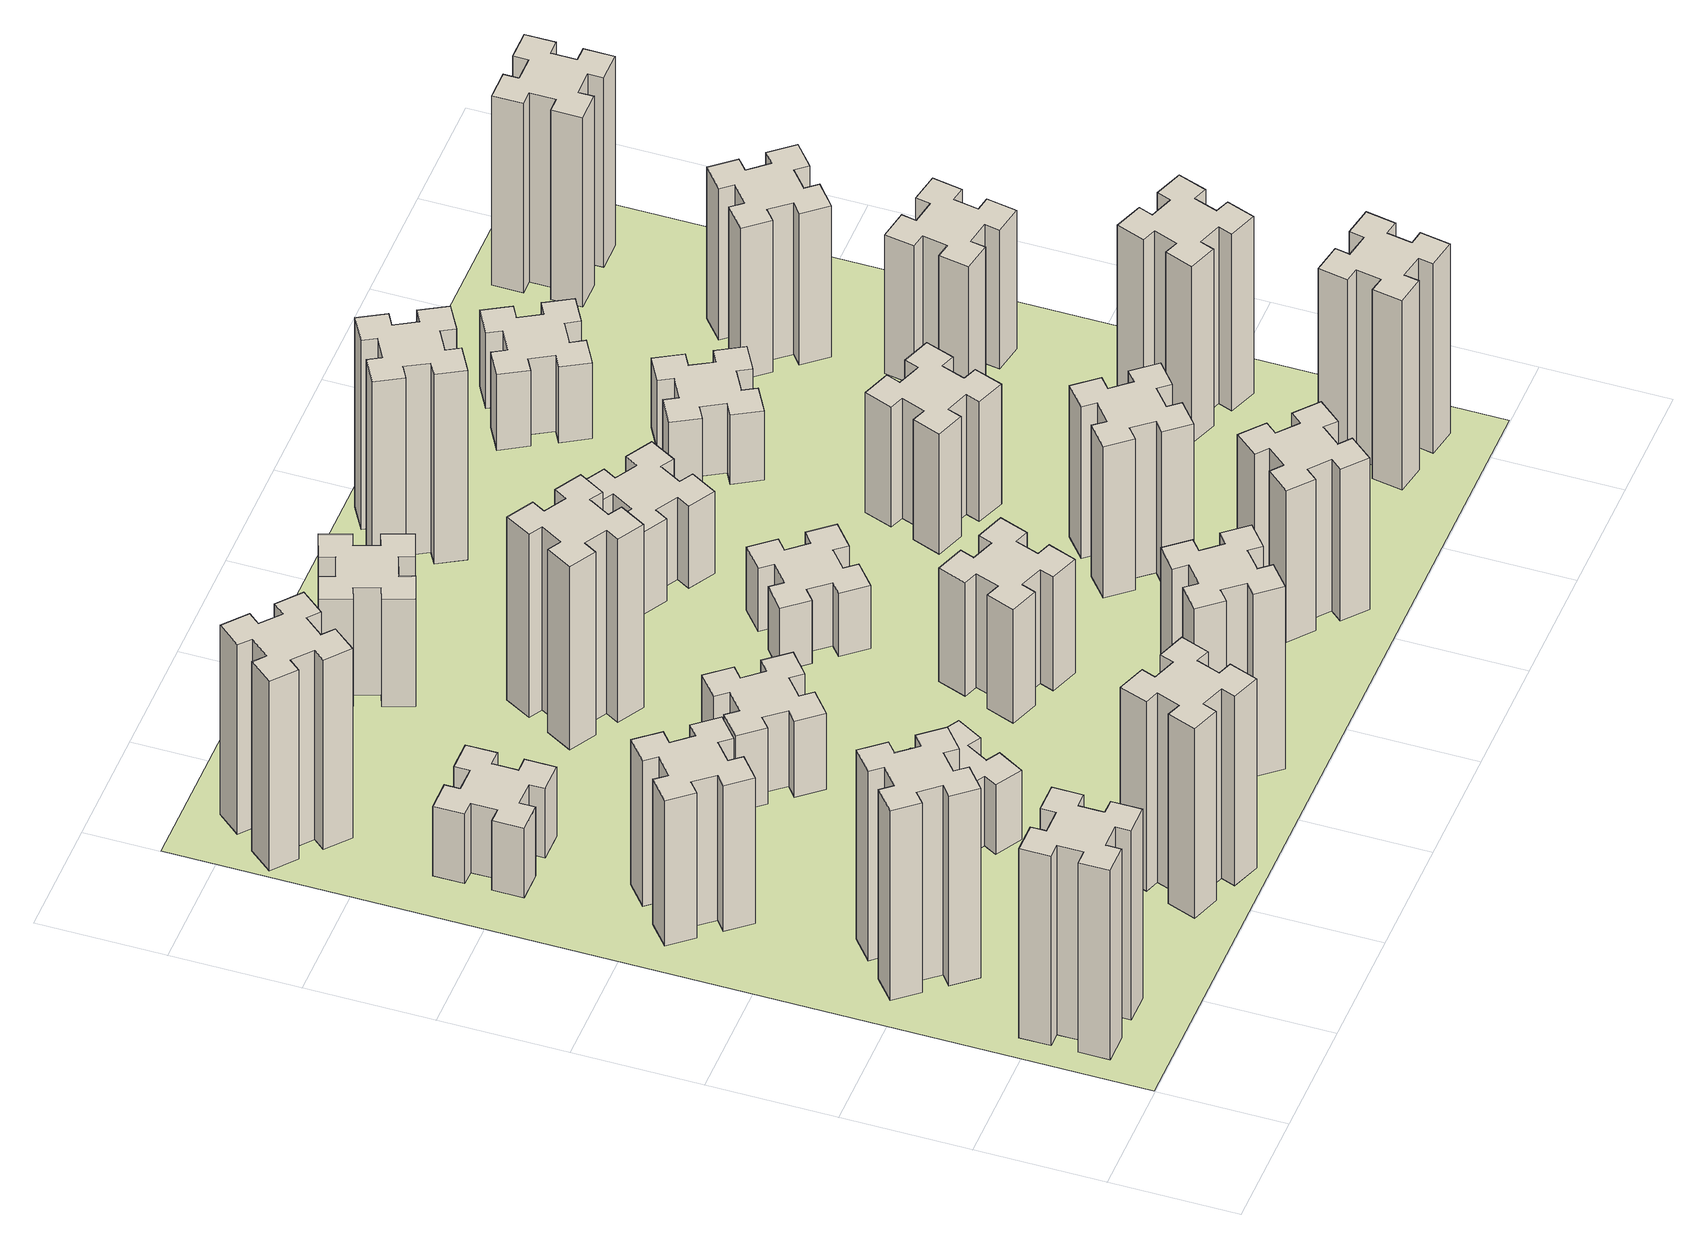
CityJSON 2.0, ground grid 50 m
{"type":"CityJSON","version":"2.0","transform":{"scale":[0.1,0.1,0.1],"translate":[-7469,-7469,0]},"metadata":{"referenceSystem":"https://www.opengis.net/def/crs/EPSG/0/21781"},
"CityObjects":{
"building1":{"type":"Building","attributes":{"class":"1000","function":"1000","usage":"1000","yearOfConstruction":2016,"roofType":"1000","measuredHeight":90,"storeysAboveGround":30,"storeysBelowGround":0},"geometry":[{"type":"Solid","lod":"1","boundaries":[[[[0,1,2,3,4,5,6,7,8,9,10,11,12,13,14,15,16,17,18,19]],[[17,16,20,21]],[[16,15,22,20]],[[15,14,23,22]],[[14,13,24,23]],[[13,12,25,24]],[[12,11,26,25]],[[11,10,27,26]],[[10,9,28,27]],[[9,8,29,28]],[[8,7,30,29]],[[7,6,31,30]],[[6,5,32,31]],[[5,4,33,32]],[[4,3,34,33]],[[3,2,35,34]],[[2,1,36,35]],[[1,0,37,36]],[[0,19,38,37]],[[19,18,39,38]],[[18,17,21,39]],[[24,25,26,27,28,29,30,31,32,33,34,35,36,37,38,39,21,20,22,23]]]]}]},
"building2":{"type":"Building","attributes":{"class":"1000","function":"1000","usage":"1000","yearOfConstruction":2016,"roofType":"1000","measuredHeight":90,"storeysAboveGround":30,"storeysBelowGround":0},"geometry":[{"type":"Solid","lod":"1","boundaries":[[[[40,41,42,43,44,45,46,47,48,49,50,51,52,53,54,55,56,57,58,59]],[[57,56,60,61]],[[56,55,62,60]],[[55,54,63,62]],[[54,53,64,63]],[[53,52,65,64]],[[52,51,66,65]],[[51,50,67,66]],[[50,49,68,67]],[[49,48,69,68]],[[48,47,70,69]],[[47,46,71,70]],[[46,45,72,71]],[[45,44,73,72]],[[44,43,74,73]],[[43,42,75,74]],[[42,41,76,75]],[[41,40,77,76]],[[40,59,78,77]],[[59,58,79,78]],[[58,57,61,79]],[[64,65,66,67,68,69,70,71,72,73,74,75,76,77,78,79,61,60,62,63]]]]}]},
"building3":{"type":"Building","attributes":{"class":"1000","function":"1000","usage":"1000","yearOfConstruction":2016,"roofType":"1000","measuredHeight":69,"storeysAboveGround":30,"storeysBelowGround":0},"geometry":[{"type":"Solid","lod":"1","boundaries":[[[[80,81,82,83,84,85,86,87,88,89,90,91,92,93,94,95,96,97,98,99]],[[97,96,100,101]],[[96,95,102,100]],[[95,94,103,102]],[[94,93,104,103]],[[93,92,105,104]],[[92,91,106,105]],[[91,90,107,106]],[[90,89,108,107]],[[89,88,109,108]],[[88,87,110,109]],[[87,86,111,110]],[[86,85,112,111]],[[85,84,113,112]],[[84,83,114,113]],[[83,82,115,114]],[[82,81,116,115]],[[81,80,117,116]],[[80,99,118,117]],[[99,98,119,118]],[[98,97,101,119]],[[104,105,106,107,108,109,110,111,112,113,114,115,116,117,118,119,101,100,102,103]]]]}]},
"building4":{"type":"Building","attributes":{"class":"1000","function":"1000","usage":"1000","yearOfConstruction":2016,"roofType":"1000","measuredHeight":33,"storeysAboveGround":30,"storeysBelowGround":0},"geometry":[{"type":"Solid","lod":"1","boundaries":[[[[120,121,122,123,124,125,126,127,128,129,130,131,132,133,134,135,136,137,138,139]],[[137,136,140,141]],[[136,135,142,140]],[[135,134,143,142]],[[134,133,144,143]],[[133,132,145,144]],[[132,131,146,145]],[[131,130,147,146]],[[130,129,148,147]],[[129,128,149,148]],[[128,127,150,149]],[[127,126,151,150]],[[126,125,152,151]],[[125,124,153,152]],[[124,123,154,153]],[[123,122,155,154]],[[122,121,156,155]],[[121,120,157,156]],[[120,139,158,157]],[[139,138,159,158]],[[138,137,141,159]],[[144,145,146,147,148,149,150,151,152,153,154,155,156,157,158,159,141,140,142,143]]]]}]},
"building5":{"type":"Building","attributes":{"class":"1000","function":"1000","usage":"1000","yearOfConstruction":2016,"roofType":"1000","measuredHeight":90,"storeysAboveGround":30,"storeysBelowGround":0},"geometry":[{"type":"Solid","lod":"1","boundaries":[[[[160,161,162,163,164,165,166,167,168,169,170,171,172,173,174,175,176,177,178,179]],[[177,176,180,181]],[[176,175,182,180]],[[175,174,183,182]],[[174,173,184,183]],[[173,172,185,184]],[[172,171,186,185]],[[171,170,187,186]],[[170,169,188,187]],[[169,168,189,188]],[[168,167,190,189]],[[167,166,191,190]],[[166,165,192,191]],[[165,164,193,192]],[[164,163,194,193]],[[163,162,195,194]],[[162,161,196,195]],[[161,160,197,196]],[[160,179,198,197]],[[179,178,199,198]],[[178,177,181,199]],[[184,185,186,187,188,189,190,191,192,193,194,195,196,197,198,199,181,180,182,183]]]]}]},
"building6":{"type":"Building","attributes":{"class":"1000","function":"1000","usage":"1000","yearOfConstruction":2016,"roofType":"1000","measuredHeight":90,"storeysAboveGround":30,"storeysBelowGround":0},"geometry":[{"type":"Solid","lod":"1","boundaries":[[[[200,201,202,203,204,205,206,207,208,209,210,211,212,213,214,215,216,217,218,219]],[[217,216,220,221]],[[216,215,222,220]],[[215,214,223,222]],[[214,213,224,223]],[[213,212,225,224]],[[212,211,226,225]],[[211,210,227,226]],[[210,209,228,227]],[[209,208,229,228]],[[208,207,230,229]],[[207,206,231,230]],[[206,205,232,231]],[[205,204,233,232]],[[204,203,234,233]],[[203,202,235,234]],[[202,201,236,235]],[[201,200,237,236]],[[200,219,238,237]],[[219,218,239,238]],[[218,217,221,239]],[[224,225,226,227,228,229,230,231,232,233,234,235,236,237,238,239,221,220,222,223]]]]}]},
"building7":{"type":"Building","attributes":{"class":"1000","function":"1000","usage":"1000","yearOfConstruction":2016,"roofType":"1000","measuredHeight":33,"storeysAboveGround":30,"storeysBelowGround":0},"geometry":[{"type":"Solid","lod":"1","boundaries":[[[[240,241,242,243,244,245,246,247,248,249,250,251,252,253,254,255,256,257,258,259]],[[257,256,260,261]],[[256,255,262,260]],[[255,254,263,262]],[[254,253,264,263]],[[253,252,265,264]],[[252,251,266,265]],[[251,250,267,266]],[[250,249,268,267]],[[249,248,269,268]],[[248,247,270,269]],[[247,246,271,270]],[[246,245,272,271]],[[245,244,273,272]],[[244,243,274,273]],[[243,242,275,274]],[[242,241,276,275]],[[241,240,277,276]],[[240,259,278,277]],[[259,258,279,278]],[[258,257,261,279]],[[264,265,266,267,268,269,270,271,272,273,274,275,276,277,278,279,261,260,262,263]]]]}]},
"building8":{"type":"Building","attributes":{"class":"1000","function":"1000","usage":"1000","yearOfConstruction":2016,"roofType":"1000","measuredHeight":36,"storeysAboveGround":30,"storeysBelowGround":0},"geometry":[{"type":"Solid","lod":"1","boundaries":[[[[280,281,282,283,284,285,286,287,288,289,290,291,292,293,294,295,296,297,298,299]],[[297,296,300,301]],[[296,295,302,300]],[[295,294,303,302]],[[294,293,304,303]],[[293,292,305,304]],[[292,291,306,305]],[[291,290,307,306]],[[290,289,308,307]],[[289,288,309,308]],[[288,287,310,309]],[[287,286,311,310]],[[286,285,312,311]],[[285,284,313,312]],[[284,283,314,313]],[[283,282,315,314]],[[282,281,316,315]],[[281,280,317,316]],[[280,299,318,317]],[[299,298,319,318]],[[298,297,301,319]],[[304,305,306,307,308,309,310,311,312,313,314,315,316,317,318,319,301,300,302,303]]]]}]},
"building9":{"type":"Building","attributes":{"class":"1000","function":"1000","usage":"1000","yearOfConstruction":2016,"roofType":"1000","measuredHeight":87,"storeysAboveGround":30,"storeysBelowGround":0},"geometry":[{"type":"Solid","lod":"1","boundaries":[[[[320,321,322,323,324,325,326,327,328,329,330,331,332,333,334,335,336,337,338,339]],[[337,336,340,341]],[[336,335,342,340]],[[335,334,343,342]],[[334,333,344,343]],[[333,332,345,344]],[[332,331,346,345]],[[331,330,347,346]],[[330,329,348,347]],[[329,328,349,348]],[[328,327,350,349]],[[327,326,351,350]],[[326,325,352,351]],[[325,324,353,352]],[[324,323,354,353]],[[323,322,355,354]],[[322,321,356,355]],[[321,320,357,356]],[[320,339,358,357]],[[339,338,359,358]],[[338,337,341,359]],[[344,345,346,347,348,349,350,351,352,353,354,355,356,357,358,359,341,340,342,343]]]]}]},
"building10":{"type":"Building","attributes":{"class":"1000","function":"1000","usage":"1000","yearOfConstruction":2016,"roofType":"1000","measuredHeight":87,"storeysAboveGround":30,"storeysBelowGround":0},"geometry":[{"type":"Solid","lod":"1","boundaries":[[[[360,361,362,363,364,365,366,367,368,369,370,371,372,373,374,375,376,377,378,379]],[[377,376,380,381]],[[376,375,382,380]],[[375,374,383,382]],[[374,373,384,383]],[[373,372,385,384]],[[372,371,386,385]],[[371,370,387,386]],[[370,369,388,387]],[[369,368,389,388]],[[368,367,390,389]],[[367,366,391,390]],[[366,365,392,391]],[[365,364,393,392]],[[364,363,394,393]],[[363,362,395,394]],[[362,361,396,395]],[[361,360,397,396]],[[360,379,398,397]],[[379,378,399,398]],[[378,377,381,399]],[[384,385,386,387,388,389,390,391,392,393,394,395,396,397,398,399,381,380,382,383]]]]}]},
"building11":{"type":"Building","attributes":{"class":"1000","function":"1000","usage":"1000","yearOfConstruction":2016,"roofType":"1000","measuredHeight":51,"storeysAboveGround":30,"storeysBelowGround":0},"geometry":[{"type":"Solid","lod":"1","boundaries":[[[[400,401,402,403,404,405,406,407,408,409,410,411,412,413,414,415,416,417,418,419]],[[417,416,420,421]],[[416,415,422,420]],[[415,414,423,422]],[[414,413,424,423]],[[413,412,425,424]],[[412,411,426,425]],[[411,410,427,426]],[[410,409,428,427]],[[409,408,429,428]],[[408,407,430,429]],[[407,406,431,430]],[[406,405,432,431]],[[405,404,433,432]],[[404,403,434,433]],[[403,402,435,434]],[[402,401,436,435]],[[401,400,437,436]],[[400,419,438,437]],[[419,418,439,438]],[[418,417,421,439]],[[424,425,426,427,428,429,430,431,432,433,434,435,436,437,438,439,421,420,422,423]]]]}]},
"building12":{"type":"Building","attributes":{"class":"1000","function":"1000","usage":"1000","yearOfConstruction":2016,"roofType":"1000","measuredHeight":54,"storeysAboveGround":30,"storeysBelowGround":0},"geometry":[{"type":"Solid","lod":"1","boundaries":[[[[440,441,442,443,444,445,446,447,448,449,450,451,452,453,454,455,456,457,458,459]],[[457,456,460,461]],[[456,455,462,460]],[[455,454,463,462]],[[454,453,464,463]],[[453,452,465,464]],[[452,451,466,465]],[[451,450,467,466]],[[450,449,468,467]],[[449,448,469,468]],[[448,447,470,469]],[[447,446,471,470]],[[446,445,472,471]],[[445,444,473,472]],[[444,443,474,473]],[[443,442,475,474]],[[442,441,476,475]],[[441,440,477,476]],[[440,459,478,477]],[[459,458,479,478]],[[458,457,461,479]],[[464,465,466,467,468,469,470,471,472,473,474,475,476,477,478,479,461,460,462,463]]]]}]},
"building13":{"type":"Building","attributes":{"class":"1000","function":"1000","usage":"1000","yearOfConstruction":2016,"roofType":"1000","measuredHeight":30,"storeysAboveGround":30,"storeysBelowGround":0},"geometry":[{"type":"Solid","lod":"1","boundaries":[[[[480,481,482,483,484,485,486,487,488,489,490,491,492,493,494,495,496,497,498,499]],[[497,496,500,501]],[[496,495,502,500]],[[495,494,503,502]],[[494,493,504,503]],[[493,492,505,504]],[[492,491,506,505]],[[491,490,507,506]],[[490,489,508,507]],[[489,488,509,508]],[[488,487,510,509]],[[487,486,511,510]],[[486,485,512,511]],[[485,484,513,512]],[[484,483,514,513]],[[483,482,515,514]],[[482,481,516,515]],[[481,480,517,516]],[[480,499,518,517]],[[499,498,519,518]],[[498,497,501,519]],[[504,505,506,507,508,509,510,511,512,513,514,515,516,517,518,519,501,500,502,503]]]]}]},
"building14":{"type":"Building","attributes":{"class":"1000","function":"1000","usage":"1000","yearOfConstruction":2016,"roofType":"1000","measuredHeight":72,"storeysAboveGround":30,"storeysBelowGround":0},"geometry":[{"type":"Solid","lod":"1","boundaries":[[[[520,521,522,523,524,525,526,527,528,529,530,531,532,533,534,535,536,537,538,539]],[[537,536,540,541]],[[536,535,542,540]],[[535,534,543,542]],[[534,533,544,543]],[[533,532,545,544]],[[532,531,546,545]],[[531,530,547,546]],[[530,529,548,547]],[[529,528,549,548]],[[528,527,550,549]],[[527,526,551,550]],[[526,525,552,551]],[[525,524,553,552]],[[524,523,554,553]],[[523,522,555,554]],[[522,521,556,555]],[[521,520,557,556]],[[520,539,558,557]],[[539,538,559,558]],[[538,537,541,559]],[[544,545,546,547,548,549,550,551,552,553,554,555,556,557,558,559,541,540,542,543]]]]}]},
"building15":{"type":"Building","attributes":{"class":"1000","function":"1000","usage":"1000","yearOfConstruction":2016,"roofType":"1000","measuredHeight":39,"storeysAboveGround":30,"storeysBelowGround":0},"geometry":[{"type":"Solid","lod":"1","boundaries":[[[[560,561,562,563,564,565,566,567,568,569,570,571,572,573,574,575,576,577,578,579]],[[577,576,580,581]],[[576,575,582,580]],[[575,574,583,582]],[[574,573,584,583]],[[573,572,585,584]],[[572,571,586,585]],[[571,570,587,586]],[[570,569,588,587]],[[569,568,589,588]],[[568,567,590,589]],[[567,566,591,590]],[[566,565,592,591]],[[565,564,593,592]],[[564,563,594,593]],[[563,562,595,594]],[[562,561,596,595]],[[561,560,597,596]],[[560,579,598,597]],[[579,578,599,598]],[[578,577,581,599]],[[584,585,586,587,588,589,590,591,592,593,594,595,596,597,598,599,581,580,582,583]]]]}]},
"building16":{"type":"Building","attributes":{"class":"1000","function":"1000","usage":"1000","yearOfConstruction":2016,"roofType":"1000","measuredHeight":90,"storeysAboveGround":30,"storeysBelowGround":0},"geometry":[{"type":"Solid","lod":"1","boundaries":[[[[600,601,602,603,604,605,606,607,608,609,610,611,612,613,614,615,616,617,618,619]],[[617,616,620,621]],[[616,615,622,620]],[[615,614,623,622]],[[614,613,624,623]],[[613,612,625,624]],[[612,611,626,625]],[[611,610,627,626]],[[610,609,628,627]],[[609,608,629,628]],[[608,607,630,629]],[[607,606,631,630]],[[606,605,632,631]],[[605,604,633,632]],[[604,603,634,633]],[[603,602,635,634]],[[602,601,636,635]],[[601,600,637,636]],[[600,619,638,637]],[[619,618,639,638]],[[618,617,621,639]],[[624,625,626,627,628,629,630,631,632,633,634,635,636,637,638,639,621,620,622,623]]]]}]},
"building17":{"type":"Building","attributes":{"class":"1000","function":"1000","usage":"1000","yearOfConstruction":2016,"roofType":"1000","measuredHeight":72,"storeysAboveGround":30,"storeysBelowGround":0},"geometry":[{"type":"Solid","lod":"1","boundaries":[[[[640,641,642,643,644,645,646,647,648,649,650,651,652,653,654,655,656,657,658,659]],[[657,656,660,661]],[[656,655,662,660]],[[655,654,663,662]],[[654,653,664,663]],[[653,652,665,664]],[[652,651,666,665]],[[651,650,667,666]],[[650,649,668,667]],[[649,648,669,668]],[[648,647,670,669]],[[647,646,671,670]],[[646,645,672,671]],[[645,644,673,672]],[[644,643,674,673]],[[643,642,675,674]],[[642,641,676,675]],[[641,640,677,676]],[[640,659,678,677]],[[659,658,679,678]],[[658,657,661,679]],[[664,665,666,667,668,669,670,671,672,673,674,675,676,677,678,679,661,660,662,663]]]]}]},
"building18":{"type":"Building","attributes":{"class":"1000","function":"1000","usage":"1000","yearOfConstruction":2016,"roofType":"1000","measuredHeight":57,"storeysAboveGround":30,"storeysBelowGround":0},"geometry":[{"type":"Solid","lod":"1","boundaries":[[[[680,681,682,683,684,685,686,687,688,689,690,691,692,693,694,695,696,697,698,699]],[[697,696,700,701]],[[696,695,702,700]],[[695,694,703,702]],[[694,693,704,703]],[[693,692,705,704]],[[692,691,706,705]],[[691,690,707,706]],[[690,689,708,707]],[[689,688,709,708]],[[688,687,710,709]],[[687,686,711,710]],[[686,685,712,711]],[[685,684,713,712]],[[684,683,714,713]],[[683,682,715,714]],[[682,681,716,715]],[[681,680,717,716]],[[680,699,718,717]],[[699,698,719,718]],[[698,697,701,719]],[[704,705,706,707,708,709,710,711,712,713,714,715,716,717,718,719,701,700,702,703]]]]}]},
"building19":{"type":"Building","attributes":{"class":"1000","function":"1000","usage":"1000","yearOfConstruction":2016,"roofType":"1000","measuredHeight":33,"storeysAboveGround":30,"storeysBelowGround":0},"geometry":[{"type":"Solid","lod":"1","boundaries":[[[[720,721,722,723,724,725,726,727,728,729,730,731,732,733,734,735,736,737,738,739]],[[737,736,740,741]],[[736,735,742,740]],[[735,734,743,742]],[[734,733,744,743]],[[733,732,745,744]],[[732,731,746,745]],[[731,730,747,746]],[[730,729,748,747]],[[729,728,749,748]],[[728,727,750,749]],[[727,726,751,750]],[[726,725,752,751]],[[725,724,753,752]],[[724,723,754,753]],[[723,722,755,754]],[[722,721,756,755]],[[721,720,757,756]],[[720,739,758,757]],[[739,738,759,758]],[[738,737,741,759]],[[744,745,746,747,748,749,750,751,752,753,754,755,756,757,758,759,741,740,742,743]]]]}]},
"building20":{"type":"Building","attributes":{"class":"1000","function":"1000","usage":"1000","yearOfConstruction":2016,"roofType":"1000","measuredHeight":90,"storeysAboveGround":30,"storeysBelowGround":0},"geometry":[{"type":"Solid","lod":"1","boundaries":[[[[760,761,762,763,764,765,766,767,768,769,770,771,772,773,774,775,776,777,778,779]],[[777,776,780,781]],[[776,775,782,780]],[[775,774,783,782]],[[774,773,784,783]],[[773,772,785,784]],[[772,771,786,785]],[[771,770,787,786]],[[770,769,788,787]],[[769,768,789,788]],[[768,767,790,789]],[[767,766,791,790]],[[766,765,792,791]],[[765,764,793,792]],[[764,763,794,793]],[[763,762,795,794]],[[762,761,796,795]],[[761,760,797,796]],[[760,779,798,797]],[[779,778,799,798]],[[778,777,781,799]],[[784,785,786,787,788,789,790,791,792,793,794,795,796,797,798,799,781,780,782,783]]]]}]},
"building21":{"type":"Building","attributes":{"class":"1000","function":"1000","usage":"1000","yearOfConstruction":2016,"roofType":"1000","measuredHeight":36,"storeysAboveGround":30,"storeysBelowGround":0},"geometry":[{"type":"Solid","lod":"1","boundaries":[[[[800,801,802,803,804,805,806,807,808,809,810,811,812,813,814,815,816,817,818,819]],[[817,816,820,821]],[[816,815,822,820]],[[815,814,823,822]],[[814,813,824,823]],[[813,812,825,824]],[[812,811,826,825]],[[811,810,827,826]],[[810,809,828,827]],[[809,808,829,828]],[[808,807,830,829]],[[807,806,831,830]],[[806,805,832,831]],[[805,804,833,832]],[[804,803,834,833]],[[803,802,835,834]],[[802,801,836,835]],[[801,800,837,836]],[[800,819,838,837]],[[819,818,839,838]],[[818,817,821,839]],[[824,825,826,827,828,829,830,831,832,833,834,835,836,837,838,839,821,820,822,823]]]]}]},
"building22":{"type":"Building","attributes":{"class":"1000","function":"1000","usage":"1000","yearOfConstruction":2016,"roofType":"1000","measuredHeight":84,"storeysAboveGround":30,"storeysBelowGround":0},"geometry":[{"type":"Solid","lod":"1","boundaries":[[[[840,841,842,843,844,845,846,847,848,849,850,851,852,853,854,855,856,857,858,859]],[[857,856,860,861]],[[856,855,862,860]],[[855,854,863,862]],[[854,853,864,863]],[[853,852,865,864]],[[852,851,866,865]],[[851,850,867,866]],[[850,849,868,867]],[[849,848,869,868]],[[848,847,870,869]],[[847,846,871,870]],[[846,845,872,871]],[[845,844,873,872]],[[844,843,874,873]],[[843,842,875,874]],[[842,841,876,875]],[[841,840,877,876]],[[840,859,878,877]],[[859,858,879,878]],[[858,857,861,879]],[[864,865,866,867,868,869,870,871,872,873,874,875,876,877,878,879,861,860,862,863]]]]}]},
"building23":{"type":"Building","attributes":{"class":"1000","function":"1000","usage":"1000","yearOfConstruction":2016,"roofType":"1000","measuredHeight":66,"storeysAboveGround":30,"storeysBelowGround":0},"geometry":[{"type":"Solid","lod":"1","boundaries":[[[[880,881,882,883,884,885,886,887,888,889,890,891,892,893,894,895,896,897,898,899]],[[897,896,900,901]],[[896,895,902,900]],[[895,894,903,902]],[[894,893,904,903]],[[893,892,905,904]],[[892,891,906,905]],[[891,890,907,906]],[[890,889,908,907]],[[889,888,909,908]],[[888,887,910,909]],[[887,886,911,910]],[[886,885,912,911]],[[885,884,913,912]],[[884,883,914,913]],[[883,882,915,914]],[[882,881,916,915]],[[881,880,917,916]],[[880,899,918,917]],[[899,898,919,918]],[[898,897,901,919]],[[904,905,906,907,908,909,910,911,912,913,914,915,916,917,918,919,901,900,902,903]]]]}]},
"building24":{"type":"Building","attributes":{"class":"1000","function":"1000","usage":"1000","yearOfConstruction":2016,"roofType":"1000","measuredHeight":72,"storeysAboveGround":30,"storeysBelowGround":0},"geometry":[{"type":"Solid","lod":"1","boundaries":[[[[920,921,922,923,924,925,926,927,928,929,930,931,932,933,934,935,936,937,938,939]],[[937,936,940,941]],[[936,935,942,940]],[[935,934,943,942]],[[934,933,944,943]],[[933,932,945,944]],[[932,931,946,945]],[[931,930,947,946]],[[930,929,948,947]],[[929,928,949,948]],[[928,927,950,949]],[[927,926,951,950]],[[926,925,952,951]],[[925,924,953,952]],[[924,923,954,953]],[[923,922,955,954]],[[922,921,956,955]],[[921,920,957,956]],[[920,939,958,957]],[[939,938,959,958]],[[938,937,941,959]],[[944,945,946,947,948,949,950,951,952,953,954,955,956,957,958,959,941,940,942,943]]]]}]},
"building25":{"type":"Building","attributes":{"class":"1000","function":"1000","usage":"1000","yearOfConstruction":2016,"roofType":"1000","measuredHeight":90,"storeysAboveGround":30,"storeysBelowGround":0},"geometry":[{"type":"Solid","lod":"1","boundaries":[[[[960,961,962,963,964,965,966,967,968,969,970,971,972,973,974,975,976,977,978,979]],[[977,976,980,981]],[[976,975,982,980]],[[975,974,983,982]],[[974,973,984,983]],[[973,972,985,984]],[[972,971,986,985]],[[971,970,987,986]],[[970,969,988,987]],[[969,968,989,988]],[[968,967,990,989]],[[967,966,991,990]],[[966,965,992,991]],[[965,964,993,992]],[[964,963,994,993]],[[963,962,995,994]],[[962,961,996,995]],[[961,960,997,996]],[[960,979,998,997]],[[979,978,999,998]],[[978,977,981,999]],[[984,985,986,987,988,989,990,991,992,993,994,995,996,997,998,999,981,980,982,983]]]]}]},
"landuse1":{"type":"LandUse","attributes":{"name":"plot1","function":"1010"},"geometry":[{"type":"MultiSurface","lod":"1","boundaries":[[[1000,1001,1002,1003]]]}]}
},
"vertices":[
[165,425,0],[165,325,0],[105,325,0],[105,205,0],[225,205,0],[225,265,0],[325,265,0],[325,205,0],[445,205,0],[445,325,0],[385,325,0],[385,425,0],[445,425,0],[445,545,0],[325,545,0],[325,485,0],[225,485,0],[225,545,0],[105,545,0],[105,425,0],[225,485,900],[225,545,900],[325,485,900],[325,545,900],[445,545,900],[445,425,900],[385,425,900],[385,325,900],[445,325,900],[445,205,900],[325,205,900],[325,265,900],[225,265,900],[225,205,900],[105,205,900],[105,325,900],[165,325,900],[165,425,900],[105,425,900],[105,545,900],
[492,1048,0],[427,1124,0],[473,1163,0],[396,1255,0],[304,1178,0],[343,1132,0],[266,1067,0],[228,1113,0],[136,1036,0],[213,944,0],[259,983,0],[323,906,0],[277,868,0],[354,776,0],[446,853,0],[408,899,0],[484,963,0],[523,917,0],[615,994,0],[538,1086,0],[484,963,900],[523,917,900],[408,899,900],[446,853,900],[354,776,900],[277,868,900],[323,906,900],[259,983,900],[213,944,900],[136,1036,900],[228,1113,900],[266,1067,900],[343,1132,900],[304,1178,900],[396,1255,900],[473,1163,900],[427,1124,900],[492,1048,900],[538,1086,900],[615,994,900],
[492,1888,0],[427,1964,0],[473,2003,0],[396,2095,0],[304,2018,0],[343,1972,0],[266,1907,0],[228,1953,0],[136,1876,0],[213,1784,0],[259,1823,0],[323,1746,0],[277,1708,0],[354,1616,0],[446,1693,0],[408,1739,0],[484,1803,0],[523,1757,0],[615,1834,0],[538,1926,0],[484,1803,690],[523,1757,690],[408,1739,690],[446,1693,690],[354,1616,690],[277,1708,690],[323,1746,690],[259,1823,690],[213,1784,690],[136,1876,690],[228,1953,690],[266,1907,690],[343,1972,690],[304,2018,690],[396,2095,690],[473,2003,690],[427,1964,690],[492,1888,690],[538,1926,690],[615,1834,690],
[485,2545,0],[485,2645,0],[545,2645,0],[545,2765,0],[425,2765,0],[425,2705,0],[325,2705,0],[325,2765,0],[205,2765,0],[205,2645,0],[265,2645,0],[265,2545,0],[205,2545,0],[205,2425,0],[325,2425,0],[325,2485,0],[425,2485,0],[425,2425,0],[545,2425,0],[545,2545,0],[425,2485,330],[425,2425,330],[325,2485,330],[325,2425,330],[205,2425,330],[205,2545,330],[265,2545,330],[265,2645,330],[205,2645,330],[205,2765,330],[325,2765,330],[325,2705,330],[425,2705,330],[425,2765,330],[545,2765,330],[545,2645,330],[485,2645,330],[485,2545,330],[545,2545,330],[545,2425,330],
[1029,360,0],[995,266,0],[939,287,0],[897,174,0],[1010,133,0],[1031,189,0],[1125,155,0],[1104,99,0],[1217,57,0],[1258,170,0],[1202,191,0],[1236,285,0],[1292,264,0],[1333,377,0],[1220,418,0],[1200,362,0],[1106,396,0],[1127,452,0],[1014,493,0],[973,380,0],[1106,396,900],[1127,452,900],[1200,362,900],[1220,418,900],[1333,377,900],[1292,264,900],[1236,285,900],[1202,191,900],[1258,170,900],[1217,57,900],[1104,99,900],[1125,155,900],[1031,189,900],[1010,133,900],[897,174,900],[939,287,900],[995,266,900],[1029,360,900],[973,380,900],[1014,493,900],
[384,3387,0],[308,3452,0],[346,3498,0],[254,3575,0],[177,3483,0],[223,3444,0],[159,3368,0],[113,3406,0],[36,3314,0],[128,3237,0],[166,3283,0],[243,3219,0],[204,3173,0],[296,3096,0],[373,3188,0],[327,3226,0],[392,3303,0],[438,3264,0],[515,3356,0],[423,3433,0],[392,3303,900],[438,3264,900],[327,3226,900],[373,3188,900],[296,3096,900],[204,3173,900],[243,3219,900],[166,3283,900],[128,3237,900],[36,3314,900],[113,3406,900],[159,3368,900],[223,3444,900],[177,3483,900],[254,3575,900],[346,3498,900],[308,3452,900],[384,3387,900],[423,3433,900],[515,3356,900],
[1086,1017,0],[1136,1104,0],[1188,1074,0],[1248,1178,0],[1144,1238,0],[1114,1186,0],[1027,1236,0],[1057,1288,0],[953,1348,0],[893,1244,0],[945,1214,0],[895,1127,0],[843,1157,0],[783,1053,0],[887,993,0],[917,1045,0],[1004,995,0],[974,943,0],[1078,883,0],[1138,987,0],[1004,995,330],[974,943,330],[917,1045,330],[887,993,330],[783,1053,330],[843,1157,330],[895,1127,330],[945,1214,330],[893,1244,330],[953,1348,330],[1057,1288,330],[1027,1236,330],[1114,1186,330],[1144,1238,330],[1248,1178,330],[1188,1074,330],[1136,1104,330],[1086,1017,330],[1138,987,330],[1078,883,330],
[1083,1972,0],[1006,1907,0],[968,1953,0],[876,1876,0],[953,1784,0],[999,1823,0],[1063,1746,0],[1017,1708,0],[1094,1616,0],[1186,1693,0],[1148,1739,0],[1224,1803,0],[1263,1757,0],[1355,1834,0],[1278,1926,0],[1232,1888,0],[1167,1964,0],[1213,2003,0],[1136,2095,0],[1044,2018,0],[1167,1964,360],[1213,2003,360],[1232,1888,360],[1278,1926,360],[1355,1834,360],[1263,1757,360],[1224,1803,360],[1148,1739,360],[1186,1693,360],[1094,1616,360],[1017,1708,360],[1063,1746,360],[999,1823,360],[953,1784,360],[876,1876,360],[968,1953,360],[1006,1907,360],[1083,1972,360],[1044,2018,360],[1136,2095,360],
[1639,343,0],[1703,266,0],[1657,228,0],[1734,136,0],[1826,213,0],[1788,259,0],[1864,323,0],[1903,277,0],[1995,354,0],[1918,446,0],[1872,408,0],[1807,484,0],[1853,523,0],[1776,615,0],[1684,538,0],[1723,492,0],[1646,427,0],[1608,473,0],[1516,396,0],[1593,304,0],[1646,427,870],[1608,473,870],[1723,492,870],[1684,538,870],[1776,615,870],[1853,523,870],[1807,484,870],[1872,408,870],[1918,446,870],[1995,354,870],[1903,277,870],[1864,323,870],[1788,259,870],[1826,213,870],[1734,136,870],[1657,228,870],[1703,266,870],[1639,343,870],[1593,304,870],[1516,396,870],
[1314,2666,0],[1227,2716,0],[1257,2768,0],[1153,2828,0],[1093,2724,0],[1145,2694,0],[1095,2607,0],[1043,2637,0],[983,2533,0],[1087,2473,0],[1117,2525,0],[1204,2475,0],[1174,2423,0],[1278,2363,0],[1338,2467,0],[1286,2497,0],[1336,2584,0],[1388,2554,0],[1448,2658,0],[1344,2718,0],[1336,2584,870],[1388,2554,870],[1286,2497,870],[1338,2467,870],[1278,2363,870],[1174,2423,870],[1204,2475,870],[1117,2525,870],[1087,2473,870],[983,2533,870],[1043,2637,870],[1095,2607,870],[1145,2694,870],[1093,2724,870],[1153,2828,870],[1257,2768,870],[1227,2716,870],[1314,2666,870],[1344,2718,870],[1448,2658,870],
[1125,3456,0],[1031,3422,0],[1010,3478,0],[897,3437,0],[939,3324,0],[995,3345,0],[1029,3251,0],[973,3230,0],[1014,3117,0],[1127,3159,0],[1106,3215,0],[1200,3249,0],[1220,3193,0],[1333,3234,0],[1292,3347,0],[1236,3326,0],[1202,3420,0],[1258,3440,0],[1217,3553,0],[1104,3512,0],[1202,3420,510],[1258,3440,510],[1236,3326,510],[1292,3347,510],[1333,3234,510],[1220,3193,510],[1200,3249,510],[1106,3215,510],[1127,3159,510],[1014,3117,510],[973,3230,510],[1029,3251,510],[995,3345,510],[939,3324,510],[897,3437,510],[1010,3478,510],[1031,3422,510],[1125,3456,510],[1104,3512,510],[1217,3553,510],
[1769,1300,0],[1735,1206,0],[1679,1227,0],[1637,1114,0],[1750,1073,0],[1771,1129,0],[1865,1095,0],[1844,1039,0],[1957,997,0],[1998,1110,0],[1942,1131,0],[1976,1225,0],[2032,1204,0],[2073,1317,0],[1960,1358,0],[1940,1302,0],[1846,1336,0],[1867,1392,0],[1754,1433,0],[1713,1320,0],[1846,1336,540],[1867,1392,540],[1940,1302,540],[1960,1358,540],[2073,1317,540],[2032,1204,540],[1976,1225,540],[1942,1131,540],[1998,1110,540],[1957,997,540],[1844,1039,540],[1865,1095,540],[1771,1129,540],[1750,1073,540],[1637,1114,540],[1679,1227,540],[1735,1206,540],[1769,1300,540],[1713,1320,540],[1754,1433,540],
[1972,1988,0],[1907,2064,0],[1953,2103,0],[1876,2195,0],[1784,2118,0],[1823,2072,0],[1746,2007,0],[1708,2053,0],[1616,1976,0],[1693,1884,0],[1739,1923,0],[1803,1846,0],[1757,1808,0],[1834,1716,0],[1926,1793,0],[1888,1839,0],[1964,1903,0],[2003,1857,0],[2095,1934,0],[2018,2026,0],[1964,1903,300],[2003,1857,300],[1888,1839,300],[1926,1793,300],[1834,1716,300],[1757,1808,300],[1803,1846,300],[1739,1923,300],[1693,1884,300],[1616,1976,300],[1708,2053,300],[1746,2007,300],[1823,2072,300],[1784,2118,300],[1876,2195,300],[1953,2103,300],[1907,2064,300],[1972,1988,300],[2018,2026,300],[2095,1934,300],
[2486,323,0],[2563,259,0],[2524,213,0],[2616,136,0],[2693,228,0],[2647,266,0],[2712,343,0],[2758,304,0],[2835,396,0],[2743,473,0],[2704,427,0],[2628,492,0],[2666,538,0],[2574,615,0],[2497,523,0],[2543,484,0],[2479,408,0],[2433,446,0],[2356,354,0],[2448,277,0],[2479,408,720],[2433,446,720],[2543,484,720],[2497,523,720],[2574,615,720],[2666,538,720],[2628,492,720],[2704,427,720],[2743,473,720],[2835,396,720],[2758,304,720],[2712,343,720],[2647,266,720],[2693,228,720],[2616,136,720],[2524,213,720],[2563,259,720],[2486,323,720],[2448,277,720],[2356,354,720],
[2026,2497,0],[2076,2584,0],[2128,2554,0],[2188,2658,0],[2084,2718,0],[2054,2666,0],[1967,2716,0],[1997,2768,0],[1893,2828,0],[1833,2724,0],[1885,2694,0],[1835,2607,0],[1783,2637,0],[1723,2533,0],[1827,2473,0],[1857,2525,0],[1944,2475,0],[1914,2423,0],[2018,2363,0],[2078,2467,0],[1944,2475,390],[1914,2423,390],[1857,2525,390],[1827,2473,390],[1723,2533,390],[1783,2637,390],[1835,2607,390],[1885,2694,390],[1833,2724,390],[1893,2828,390],[1997,2768,390],[1967,2716,390],[2054,2666,390],[2084,2718,390],[2188,2658,390],[2128,2554,390],[2076,2584,390],[2026,2497,390],[2078,2467,390],[2018,2363,390],
[1844,3556,0],[1757,3506,0],[1727,3558,0],[1623,3498,0],[1683,3394,0],[1735,3424,0],[1785,3337,0],[1733,3307,0],[1793,3203,0],[1897,3263,0],[1867,3315,0],[1954,3365,0],[1984,3313,0],[2088,3373,0],[2028,3477,0],[1976,3447,0],[1926,3534,0],[1978,3564,0],[1918,3668,0],[1814,3608,0],[1926,3534,900],[1978,3564,900],[1976,3447,900],[2028,3477,900],[2088,3373,900],[1984,3313,900],[1954,3365,900],[1867,3315,900],[1897,3263,900],[1793,3203,900],[1733,3307,900],[1785,3337,900],[1735,3424,900],[1683,3394,900],[1623,3498,900],[1727,3558,900],[1757,3506,900],[1844,3556,900],[1814,3608,900],[1918,3668,900],
[2563,1132,0],[2486,1067,0],[2448,1113,0],[2356,1036,0],[2433,944,0],[2479,983,0],[2543,906,0],[2497,868,0],[2574,776,0],[2666,853,0],[2628,899,0],[2704,963,0],[2743,917,0],[2835,994,0],[2758,1086,0],[2712,1048,0],[2647,1124,0],[2693,1163,0],[2616,1255,0],[2524,1178,0],[2647,1124,720],[2693,1163,720],[2712,1048,720],[2758,1086,720],[2835,994,720],[2743,917,720],[2704,963,720],[2628,899,720],[2666,853,720],[2574,776,720],[2497,868,720],[2543,906,720],[2479,983,720],[2433,944,720],[2356,1036,720],[2448,1113,720],[2486,1067,720],[2563,1132,720],[2524,1178,720],[2616,1255,720],
[2682,1671,0],[2716,1765,0],[2772,1744,0],[2813,1857,0],[2700,1898,0],[2680,1842,0],[2586,1876,0],[2607,1932,0],[2494,1973,0],[2453,1860,0],[2509,1840,0],[2475,1746,0],[2419,1767,0],[2377,1654,0],[2490,1613,0],[2511,1669,0],[2605,1635,0],[2584,1579,0],[2697,1537,0],[2738,1650,0],[2605,1635,570],[2584,1579,570],[2511,1669,570],[2490,1613,570],[2377,1654,570],[2419,1767,570],[2475,1746,570],[2509,1840,570],[2453,1860,570],[2494,1973,570],[2607,1932,570],[2586,1876,570],[2680,1842,570],[2700,1898,570],[2813,1857,570],[2772,1744,570],[2716,1765,570],[2682,1671,570],[2738,1650,570],[2697,1537,570],
[2475,2584,0],[2525,2497,0],[2473,2467,0],[2533,2363,0],[2637,2423,0],[2607,2475,0],[2694,2525,0],[2724,2473,0],[2828,2533,0],[2768,2637,0],[2716,2607,0],[2666,2694,0],[2718,2724,0],[2658,2828,0],[2554,2768,0],[2584,2716,0],[2497,2666,0],[2467,2718,0],[2363,2658,0],[2423,2554,0],[2497,2666,330],[2467,2718,330],[2584,2716,330],[2554,2768,330],[2658,2828,330],[2718,2724,330],[2666,2694,330],[2716,2607,330],[2768,2637,330],[2828,2533,330],[2724,2473,330],[2694,2525,330],[2607,2475,330],[2637,2423,330],[2533,2363,330],[2473,2467,330],[2525,2497,330],[2475,2584,330],[2423,2554,330],[2363,2658,330],
[3504,475,0],[3405,492,0],[3416,551,0],[3297,572,0],[3277,454,0],[3336,444,0],[3318,345,0],[3259,356,0],[3238,237,0],[3357,217,0],[3367,276,0],[3465,258,0],[3455,199,0],[3573,178,0],[3594,297,0],[3535,307,0],[3552,405,0],[3611,395,0],[3632,513,0],[3514,534,0],[3552,405,900],[3611,395,900],[3535,307,900],[3594,297,900],[3573,178,900],[3455,199,900],[3465,258,900],[3367,276,900],[3357,217,900],[3238,237,900],[3259,356,900],[3318,345,900],[3336,444,900],[3277,454,900],[3297,572,900],[3416,551,900],[3405,492,900],[3504,475,900],[3514,534,900],[3632,513,900],
[2716,3247,0],[2666,3334,0],[2718,3364,0],[2658,3468,0],[2554,3408,0],[2584,3356,0],[2497,3306,0],[2467,3358,0],[2363,3298,0],[2423,3194,0],[2475,3224,0],[2525,3137,0],[2473,3107,0],[2533,3003,0],[2637,3063,0],[2607,3115,0],[2694,3165,0],[2724,3113,0],[2828,3173,0],[2768,3277,0],[2694,3165,360],[2724,3113,360],[2607,3115,360],[2637,3063,360],[2533,3003,360],[2473,3107,360],[2525,3137,360],[2475,3224,360],[2423,3194,360],[2363,3298,360],[2467,3358,360],[2497,3306,360],[2584,3356,360],[2554,3408,360],[2658,3468,360],[2718,3364,360],[2666,3334,360],[2716,3247,360],[2768,3277,360],[2828,3173,360],
[3351,1029,0],[3445,995,0],[3424,939,0],[3537,897,0],[3578,1010,0],[3522,1031,0],[3556,1125,0],[3612,1104,0],[3653,1217,0],[3540,1258,0],[3520,1202,0],[3426,1236,0],[3447,1292,0],[3334,1333,0],[3293,1220,0],[3349,1200,0],[3315,1106,0],[3259,1127,0],[3217,1014,0],[3330,973,0],[3315,1106,840],[3259,1127,840],[3349,1200,840],[3293,1220,840],[3334,1333,840],[3447,1292,840],[3426,1236,840],[3520,1202,840],[3540,1258,840],[3653,1217,840],[3612,1104,840],[3556,1125,840],[3522,1031,840],[3578,1010,840],[3537,897,840],[3424,939,840],[3445,995,840],[3351,1029,840],[3330,973,840],[3217,1014,840],
[3267,1856,0],[3365,1838,0],[3355,1779,0],[3473,1758,0],[3494,1877,0],[3435,1887,0],[3452,1985,0],[3511,1975,0],[3532,2093,0],[3414,2114,0],[3404,2055,0],[3305,2072,0],[3316,2131,0],[3197,2152,0],[3177,2034,0],[3236,2024,0],[3218,1925,0],[3159,1936,0],[3138,1817,0],[3257,1797,0],[3218,1925,660],[3159,1936,660],[3236,2024,660],[3177,2034,660],[3197,2152,660],[3316,2131,660],[3305,2072,660],[3404,2055,660],[3414,2114,660],[3532,2093,660],[3511,1975,660],[3452,1985,660],[3435,1887,660],[3494,1877,660],[3473,1758,660],[3355,1779,660],[3365,1838,660],[3267,1856,660],[3257,1797,660],[3138,1817,660],
[3119,2563,0],[3183,2486,0],[3137,2448,0],[3214,2356,0],[3306,2433,0],[3268,2479,0],[3344,2543,0],[3383,2497,0],[3475,2574,0],[3398,2666,0],[3352,2628,0],[3287,2704,0],[3333,2743,0],[3256,2835,0],[3164,2758,0],[3203,2712,0],[3126,2647,0],[3088,2693,0],[2996,2616,0],[3073,2524,0],[3126,2647,720],[3088,2693,720],[3203,2712,720],[3164,2758,720],[3256,2835,720],[3333,2743,720],[3287,2704,720],[3352,2628,720],[3398,2666,720],[3475,2574,720],[3383,2497,720],[3344,2543,720],[3268,2479,720],[3306,2433,720],[3214,2356,720],[3137,2448,720],[3183,2486,720],[3119,2563,720],[3073,2524,720],[2996,2616,720],
[3285,3325,0],[3385,3325,0],[3385,3265,0],[3505,3265,0],[3505,3385,0],[3445,3385,0],[3445,3485,0],[3505,3485,0],[3505,3605,0],[3385,3605,0],[3385,3545,0],[3285,3545,0],[3285,3605,0],[3165,3605,0],[3165,3485,0],[3225,3485,0],[3225,3385,0],[3165,3385,0],[3165,3265,0],[3285,3265,0],[3225,3385,900],[3165,3385,900],[3225,3485,900],[3165,3485,900],[3165,3605,900],[3285,3605,900],[3285,3545,900],[3385,3545,900],[3385,3605,900],[3505,3605,900],[3505,3485,900],[3445,3485,900],[3445,3385,900],[3505,3385,900],[3505,3265,900],[3385,3265,900],[3385,3325,900],[3285,3325,900],[3285,3265,900],[3165,3265,900],
[5,3705,0],[3705,3705,0],[3705,5,0],[5,5,0]
]}
